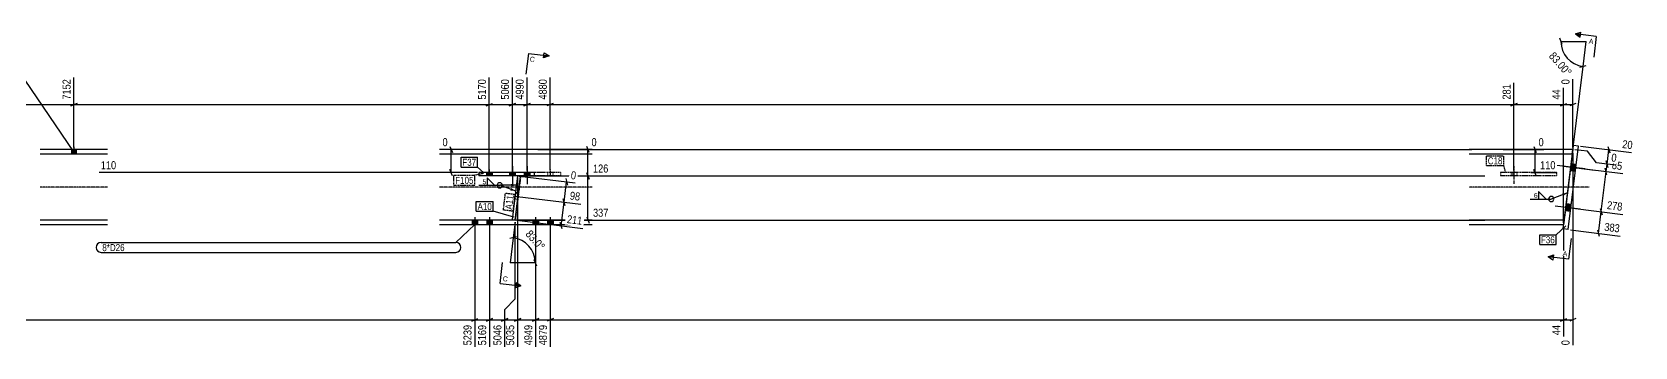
# Model space of a CAD drawing. Header units: millimetres. Extents: x 23 to 84434, y 8 to 4893.
# Drawn here: x 7873 to 15521, y 204 to 1709 of the extents above; entities that cross this region are included whole.
import ezdxf

# ---------------------------------------------------------------- set-up
doc = ezdxf.new("R2010")
doc.units = ezdxf.units.MM
doc.linetypes.add('DXK_LINE_DOT2', pattern=[3.9198, 1.9599, -1.9599])
doc.linetypes.add('DXK_LINE_DOT3', pattern=[5.9187, 2.979, -0.9799, 0.9799, -0.9799])
for name, color, linetype in [('MÅLSÆTNING', 7, 'Continuous'), ('STÅL', 7, 'Continuous'), ('TEKST', 7, 'Continuous')]:
    doc.layers.add(name, color=color, linetype=linetype)
doc.styles.add('Arial', font='ARIAL.TTF', dxfattribs={"height": 0.2})
doc.styles.add('Arial Narrow', font='ARIALN.TTF', dxfattribs={"height": 0.2})

msp = doc.modelspace()

# ---------------------------------------------------------------- hatches: boundary and pattern name
at = {"layer": 'STÅL', "linetype": 'Continuous'}
for points in [[(8083.5, 1147.5), (8061.5, 1147.5), (8061.5, 1125), (8083.5, 1125)], [(15236.9, 1043.7), (15240.9, 1076.5), (15216.1, 1079.5), (15212, 1046.8)], [(15236.9, 1043.7), (15240.9, 1076.5), (15216.1, 1079.5), (15212, 1046.8)], [(10041.5, 1022.5), (10067.5, 1022.5), (10067.5, 1037.5), (10041.5, 1037.5)], [(10177.5, 1037.5), (10151.5, 1037.5), (10151.5, 1022.5), (10177.5, 1022.5)], [(10247.5, 1037.5), (10221.5, 1037.5), (10221.5, 1022.5), (10247.5, 1022.5)], [(15192.5, 887.6), (15188.5, 854.9), (15213.3, 851.8), (15217.3, 884.6)], [(15192.5, 887.6), (15188.5, 854.9), (15213.3, 851.8), (15217.3, 884.6)], [(9998.4, 810), (9972.4, 810), (9972.4, 787.5), (9998.4, 787.5)], [(9998.4, 810), (9972.4, 810), (9972.4, 787.5), (9998.4, 787.5)], [(10068.4, 810), (10042.4, 810), (10042.4, 787.5), (10068.4, 787.5)], [(10068.4, 810), (10042.4, 810), (10042.4, 787.5), (10068.4, 787.5)], [(10288.4, 810), (10262.4, 810), (10262.4, 787.5), (10288.4, 787.5)], [(10288.4, 810), (10262.4, 810), (10262.4, 787.5), (10288.4, 787.5)], [(10358.4, 810), (10332.4, 810), (10332.4, 787.5), (10358.4, 787.5)], [(10358.4, 810), (10332.4, 810), (10332.4, 787.5), (10358.4, 787.5)]]:
    msp.add_hatch(color=96, dxfattribs=at).paths.add_polyline_path(points)
at = {"layer": 'TEKST', "linetype": 'Continuous'}
for color, points in [(30, [(10313.7, 1585.5), (10315.3, 1597.9), (10340.1, 1594.9)]), (3, [(10158.6, 983.5), (10183.7, 977.6), (10158.8, 971)]), (3, [(15173.3, 937.2), (15198.9, 940.2), (15177.8, 925.5)]), (30, [(15132.4, 644.2), (15130.9, 631.8), (15106, 634.9)])]:
    msp.add_hatch(color=color, dxfattribs=at).paths.add_polyline_path(points)

# ---------------------------------------------------------------- linework, layer by layer
at = {"layer": 'MÅLSÆTNING', "color": 7, "linetype": 'Continuous'}
for p, q in [((15173.8, 1649), (15161.8, 1679)), ((15167.8, 1664), (15287.8, 1664)), ((15273.2, 1544.9), (15287.8, 1664)), ((15225.6, 1157.5), (15273.2, 1544.9)), ((15257.6, 1540.8), (15288.8, 1549)), ((8072.5, 1157.5), (8072.5, 1491)), ((8072.5, 1157.5), (8072.5, 1491)), ((10054.5, 1040), (10054.5, 1491)), ((10054.5, 1040), (10054.5, 1491)), ((10164.5, 1040), (10164.5, 1491)), ((10234.5, 1047.5), (10234.5, 1491)), ((10234.5, 1047.5), (10234.5, 1491)), ((10344.5, 1047.5), (10344.5, 1491)), ((14943.5, 1047.5), (14943.5, 1466.7)), ((14943.5, 1047.5), (14943.5, 1466.7)), ((7672.3, 1362), (8072.5, 1362)), ((8087.5, 1368), (8057.5, 1356)), ((8057.5, 1356), (8087.5, 1368)), ((8072.5, 1362), (10054.5, 1362)), ((10039.5, 1356), (10069.5, 1368)), ((10149.5, 1356), (10179.5, 1368)), ((10164.5, 1362), (10234.5, 1362)), ((10219.5, 1356), (10249.5, 1368)), ((10234.5, 1362), (10344.5, 1362)), ((10359.5, 1368), (10329.5, 1356)), ((14958.5, 1368), (14928.5, 1356)), ((14928.5, 1356), (14958.5, 1368)), ((14943.5, 1362), (15180.2, 1362)), ((15165.2, 1356), (15195.2, 1368)), ((15165.2, 1356), (15195.2, 1368)), ((15180.2, 1362), (15224.4, 1362)), ((15239.4, 1368), (15209.4, 1356)), ((9997.9, 1147.5), (9831.1, 1147.5)), ((9866.5, 1162.5), (9878.5, 1132.5)), ((9872.5, 1037.5), (9872.5, 1147.5)), ((10285.4, 1147.5), (14741.8, 1147.5)), ((10531, 1132.5), (10519, 1162.5)), ((14891.4, 1147.5), (15085.4, 1147.5)), ((15038, 1162.5), (15050, 1132.5)), ((15044, 1037.5), (15044, 1147.5)), ((15224.4, 1129.4), (15224.4, 212.1)), ((15294.4, 1138.9), (15234.3, 1146.3)), ((15294.4, 1138.9), (15234.3, 1146.3)), ((15337.9, 1083.2), (15294.4, 1138.9)), ((15337.9, 1083.2), (15294.4, 1138.9)), ((9997.9, 1037.5), (8193.4, 1037.5)), ((9878.5, 1022.5), (9866.5, 1052.5)), ((10199, 1020.4), (10464, 987.8)), ((10199.1, 1021.6), (14805.1, 1021.6)), ((10418.8, 1008.5), (10427, 977.3)), ((10531, 1006.6), (10519, 1036.6)), ((10525, 810.3), (10525, 1021.6)), ((15023.4, 1037.5), (15148.7, 1037.5)), ((15050, 1022.5), (15038, 1052.5)), ((15216.5, 1062.9), (15463, 1032.6)), ((15359.7, 850.5), (15383.3, 1042.4)), ((15387.4, 1026.8), (15379.2, 1058)), ((10187.1, 923.3), (10490.7, 886.1)), ((10187.1, 923.3), (10490.7, 886.1)), ((10411, 895.8), (10422.9, 992.9)), ((10397.2, 783.5), (10411, 895.8)), ((10415.1, 880.2), (10406.9, 911.5)), ((10406.9, 911.5), (10415.1, 880.2)), ((15225.2, 867), (15463.6, 837.7)), ((15225.2, 867), (15463.6, 837.7)), ((15347, 746.9), (15359.7, 850.5)), ((15355.6, 866.1), (15363.9, 834.9)), ((15355.6, 866.1), (15363.9, 834.9)), ((10177, 800.1), (10167.9, 725.8)), ((10401.3, 767.8), (10393.1, 799.1)), ((10519, 825.3), (10531, 795.3)), ((15180.2, 777.5), (15180.2, 253.1)), ((9985.4, 757.5), (9985.4, 204.4)), ((10055.4, 757.5), (10055.4, 204.4)), ((10183.5, 729.9), (10152.3, 721.6)), ((10167.9, 725.8), (10153.3, 606.7)), ((10345.4, 757.5), (10345.4, 204.4)), ((15212.5, 763.4), (15450.9, 734.1)), ((15351.1, 731.3), (15342.9, 762.5)), ((10267.3, 621.7), (10279.3, 591.7)), ((10273.3, 606.7), (10153.3, 606.7)), ((10128.3, 383.4), (10178.3, 433.4)), ((10128.3, 383.4), (10178.3, 433.4)), ((10128.3, 204.4), (10128.3, 383.4)), ((9970.4, 327.4), (10000.4, 339.4)), ((10040.4, 327.4), (10070.4, 339.4)), ((10113.3, 327.4), (10143.3, 339.4)), ((10174.1, 327.4), (10204.1, 339.4)), ((10260.4, 327.4), (10290.4, 339.4)), ((10275.4, 333.4), (10345.4, 333.4)), ((10360.4, 339.4), (10330.4, 327.4)), ((10360.4, 339.4), (10330.4, 327.4)), ((10345.4, 333.4), (15180.2, 333.4)), ((15165.2, 327.4), (15195.2, 339.4))]:
    msp.add_line(p, q, dxfattribs=at)
for centre, start, end in [((15287.8, 1664), 180, 263), ((10153.3, 606.7), 0, 83)]:
    msp.add_arc(centre, 120, start, end, dxfattribs=at)
at = {"layer": 'STÅL', "color": 2, "linetype": 'Continuous'}
for p, q in [((8233, 1147.5), (7911.5, 1147.5)), ((10544.5, 1147.5), (9817.4, 1147.5)), ((15224.4, 1147.5), (14729.9, 1147.5)), ((15177.8, 767.7), (15226.8, 1167.4)), ((15202.6, 764.6), (15251.7, 1164.3)), ((15221.6, 1125), (15224.4, 1147.5)), ((15251.7, 1164.3), (15226.8, 1167.4)), ((8233, 1125), (7911.5, 1125)), ((10544.5, 1125), (9817.4, 1125)), ((15221.6, 1125), (14729.9, 1125)), ((10004.5, 1037.5), (10004.5, 1022.5)), ((10269.5, 1037.5), (10004.5, 1037.5)), ((10269.5, 1022.5), (10004.5, 1022.5)), ((10189.1, 1021.6), (10163.4, 812.2)), ((10178.3, 810.3), (10204, 1019.8)), ((10204, 1019.8), (10189.1, 1021.6)), ((10269.5, 1022.5), (10269.5, 1037.5)), ((10179.2, 941.2), (10194.1, 939.4)), ((8233, 810), (7911.5, 810)), ((8233, 787.5), (7911.5, 787.5)), ((10544.5, 810), (9817.4, 810)), ((10544.5, 787.5), (9817.4, 787.5)), ((10163.4, 812.2), (10178.3, 810.3)), ((15183, 810), (14729.9, 810)), ((15180.2, 787.5), (14729.9, 787.5)), ((15202.6, 764.6), (15177.8, 767.7)), ((15183, 810), (15180.2, 787.5))]:
    msp.add_line(p, q, dxfattribs=at)
at = {"layer": 'STÅL', "color": 96, "linetype": 'Continuous'}
for p, q in [((8061.5, 1147.5), (8061.5, 1125)), ((8072.5, 1160.5), (8072.5, 1125)), ((8083.5, 1147.5), (8083.5, 1125)), ((15282.5, 1054.8), (15134.6, 1072.9)), ((15240.9, 1076.5), (15216.1, 1079.5)), ((15216.1, 1079.5), (15240.9, 1076.5)), ((10041.5, 1037.5), (10041.5, 1022.5)), ((10054.5, 1052.5), (10054.5, 1022.5)), ((10067.5, 1037.5), (10067.5, 1022.5)), ((10151.5, 1037.5), (10151.5, 1022.5)), ((10164.5, 1067.5), (10164.5, 982.5)), ((10177.5, 1037.5), (10177.5, 1022.5)), ((10221.5, 1037.5), (10221.5, 1022.5)), ((10234.5, 1067.5), (10234.5, 982.5)), ((10247.5, 1037.5), (10247.5, 1022.5)), ((15180.3, 1067.3), (15328.2, 1049.2)), ((15236.9, 1043.7), (15212, 1046.8)), ((15212, 1046.8), (15236.9, 1043.7)), ((15259, 862.9), (15140.9, 877.4)), ((15259, 862.9), (15140.9, 877.4)), ((15213.3, 851.8), (15188.5, 854.9)), ((15213.3, 851.8), (15188.5, 854.9)), ((15217.3, 884.6), (15192.5, 887.6)), ((15217.3, 884.6), (15192.5, 887.6)), ((9972.4, 810), (9972.4, 787.5)), ((9972.4, 810), (9972.4, 787.5)), ((9985.4, 825), (9985.4, 720)), ((9985.4, 825), (9985.4, 720)), ((9998.4, 810), (9998.4, 787.5)), ((9998.4, 810), (9998.4, 787.5)), ((10042.4, 810), (10042.4, 787.5)), ((10042.4, 810), (10042.4, 787.5)), ((10055.4, 825), (10055.4, 720)), ((10055.4, 825), (10055.4, 720)), ((10068.4, 810), (10068.4, 787.5)), ((10068.4, 810), (10068.4, 787.5)), ((10262.4, 810), (10262.4, 787.5)), ((10262.4, 810), (10262.4, 787.5)), ((10275.4, 825), (10275.4, 720)), ((10275.4, 825), (10275.4, 720)), ((10288.4, 810), (10288.4, 787.5)), ((10288.4, 810), (10288.4, 787.5)), ((10332.4, 810), (10332.4, 787.5)), ((10332.4, 810), (10332.4, 787.5)), ((10345.4, 825), (10345.4, 720)), ((10345.4, 825), (10345.4, 720)), ((10358.4, 810), (10358.4, 787.5)), ((10358.4, 810), (10358.4, 787.5))]:
    msp.add_line(p, q, dxfattribs=at)
at = {"layer": 'STÅL', "color": 7, "linetype": 'DXK_LINE_DOT2'}
for p, q in [((15224.4, 1147.5), (15221.6, 1125)), ((15221.6, 1125), (15183, 810)), ((10394.5, 1037.5), (10004.5, 1037.5)), ((10004.5, 1037.5), (10004.5, 1022.5)), ((10394.5, 1022.5), (10004.5, 1022.5)), ((10189.1, 1021.6), (10163.4, 812.2)), ((10204, 1019.8), (10178.3, 810.3)), ((10189.1, 1021.6), (10204, 1019.8)), ((10394.5, 1037.5), (10394.5, 1022.5)), ((15146.9, 1037.5), (14879.9, 1037.5)), ((14879.9, 1037.5), (14879.9, 1022.5)), ((15146.9, 1022.5), (14879.9, 1022.5)), ((14937, 1037.5), (14937, 1022.5)), ((15146.9, 1037.5), (15146.9, 1022.5)), ((10194.1, 939.4), (10179.2, 941.2)), ((10163.4, 812.2), (10178.3, 810.3))]:
    msp.add_line(p, q, dxfattribs=at)
at = {"layer": 'STÅL', "color": 96, "linetype": 'DXK_LINE_DOT2'}
for p, q in [((10041.5, 1037.5), (10041.5, 1022.5)), ((10054.5, 1052.5), (10054.5, 1022.5)), ((10067.5, 1037.5), (10067.5, 1022.5)), ((10151.5, 1037.5), (10151.5, 1022.5)), ((10164.5, 1067.5), (10164.5, 982.5)), ((10177.5, 1037.5), (10177.5, 1022.5)), ((10221.5, 1037.5), (10221.5, 1022.5)), ((10234.5, 1067.5), (10234.5, 982.5)), ((10247.5, 1037.5), (10247.5, 1022.5)), ((10331.5, 1037.5), (10331.5, 1022.5)), ((10344.5, 1052.5), (10344.5, 1022.5)), ((10357.5, 1037.5), (10357.5, 1022.5)), ((14930.5, 1037.5), (14930.5, 1022.5)), ((14943.5, 1067.5), (14943.5, 982.5)), ((14956.5, 1037.5), (14956.5, 1022.5)), ((10162.3, 926.4), (10192.1, 922.7)), ((10178.8, 937.5), (10193.6, 935.6)), ((10175.6, 911.7), (10190.5, 909.8))]:
    msp.add_line(p, q, dxfattribs=at)
at = {"layer": 'STÅL', "color": 7, "linetype": 'DXK_LINE_DOT3'}
for p, q in [((8233, 967.5), (7911.5, 967.5)), ((10544.5, 967.5), (9817.4, 967.5)), ((15302.3, 967.5), (14729.9, 967.5))]:
    msp.add_line(p, q, dxfattribs=at)
at = {"layer": 'TEKST', "color": 30, "linetype": 'Continuous'}
for p, q in [((15236.8, 1699.9), (15260.1, 1684.4)), ((10313.7, 1585.5), (10316.8, 1610.3)), ((10316.8, 1610.3), (10340.1, 1594.9)), ((10340.1, 1594.9), (10313.7, 1585.5)), ((15106, 634.9), (15132.4, 644.2)), ((15129.3, 619.4), (15106, 634.9)), ((15132.4, 644.2), (15129.3, 619.4))]:
    msp.add_line(p, q, dxfattribs=at)
at = {"layer": 'TEKST', "color": 3, "linetype": 'Continuous'}
for p, q in [((10183.7, 977.6), (10104.4, 976.6)), ((15198.9, 940.2), (15121.3, 910.8))]:
    msp.add_line(p, q, dxfattribs=at)
for start, end in [(90, 270), (270, 90)]:
    msp.add_arc((15121.3, 910.8), 12.5, start, end, dxfattribs=at)

# ---------------------------------------------------------------- wipeouts: each hides what was drawn before it
at = {"color": 0, "linetype": 'Continuous'}
msp.add_wipeout([(10270.1, 1565.7), (10273.1, 1590.5), (10249.2, 1593.4), (10246.2, 1568.6)], dxfattribs=at).dxf.layer = 'TEKST'
at = {"color": 0}
for points in [[(9888.8, 662), (9888.8, 697), (8207.8, 697), (8207.8, 662)], [(15138.3, 699.2), (15138.3, 734.2), (15072.2, 734.2), (15072.2, 699.2)]]:
    msp.add_wipeout(points, dxfattribs=at).dxf.layer = 'TEKST'

# ---------------------------------------------------------------- next in the draw order: linework, layer by layer
at = {"layer": 'TEKST', "color": 7, "linetype": 'Continuous'}
msp.add_line((10240.8, 1607.1), (10340.1, 1594.9), dxfattribs=at)

# ---------------------------------------------------------------- next in the draw order: texts
at = {"layer": 'TEKST', "color": 3, "linetype": 'Continuous', "style": 'Arial'}
msp.add_text('C', height=23.9, rotation=-7.00154, dxfattribs=at).set_placement((10246.2, 1568.6))

# ---------------------------------------------------------------- next in the draw order: wipeouts: each hides what was drawn before it
at = {"color": 0}
for points, layer in [([(15193.9, 1482.7), (15235.8, 1519.8), (15138.4, 1629.9), (15096.4, 1592.8)], 'MÅLSÆTNING'), ([(10294.6, 649.9), (10336.6, 687), (10255.3, 778.8), (10213.4, 741.7)], 'MÅLSÆTNING'), ([(15055.8, 913.8), (15055.8, 942.8), (15036.6, 942.8), (15036.6, 913.8)], 'TEKST'), ([(10066.6, 858.1), (10066.6, 893.1), (9998.3, 893.1), (9998.3, 858.1)], 'TEKST'), ([(9888.8, 662), (9888.8, 697), (8207.8, 697), (8207.8, 662)], 'TEKST'), ([(15138.3, 699.2), (15138.3, 734.2), (15072.2, 734.2), (15072.2, 699.2)], 'TEKST')]:
    msp.add_wipeout(points, dxfattribs=at).dxf.layer = layer
at = {"color": 0, "linetype": 'Continuous'}
for points, layer in [([(8064.5, 1491.7), (8008.5, 1491.7), (8008.5, 1378.2), (8064.5, 1378.2)], 'MÅLSÆTNING'), ([(10336.5, 1491.7), (10280.5, 1491.7), (10280.5, 1378.2), (10336.5, 1378.2)], 'MÅLSÆTNING'), ([(9863.5, 1155.5), (9863.5, 1211.5), (9823.1, 1211.5), (9823.1, 1155.5)], 'MÅLSÆTNING'), ([(15093.4, 1155.5), (15093.4, 1211.5), (15053, 1211.5), (15053, 1155.5)], 'MÅLSÆTNING'), ([(9856.2, 1045.5), (9856.2, 1101.5), (8192.7, 1101.5), (8192.7, 1045.5)], 'MÅLSÆTNING'), ([(14805.9, 1029.6), (14805.9, 1085.6), (10541.3, 1085.6), (10541.3, 1029.6)], 'MÅLSÆTNING'), ([(15149.4, 1045.5), (15149.4, 1101.5), (15060.3, 1101.5), (15060.3, 1045.5)], 'MÅLSÆTNING'), ([(15464.7, 1040.5), (15471.5, 1096), (15407.3, 1103.9), (15400.4, 1048.3)], 'MÅLSÆTNING'), ([(15465.3, 845.6), (15472.2, 901.2), (15383.7, 912), (15376.9, 856.4)], 'MÅLSÆTNING'), ([(15172.2, 317.2), (15116.2, 317.2), (15116.2, 252.4), (15172.2, 252.4)], 'MÅLSÆTNING'), ([(15321.6, 1651.7), (15324.6, 1676.5), (15302.6, 1679.2), (15299.5, 1654.4)], 'TEKST')]:
    msp.add_wipeout(points, dxfattribs=at).dxf.layer = layer

# ---------------------------------------------------------------- next in the draw order: hatches: boundary and pattern name
at = {"layer": 'TEKST', "linetype": 'Continuous'}
msp.add_hatch(color=30, dxfattribs=at).paths.add_polyline_path([(15261.6, 1696.8), (15260.1, 1684.4), (15236.8, 1699.9)])

# ---------------------------------------------------------------- next in the draw order: linework, layer by layer
at = {"layer": 'MÅLSÆTNING', "color": 7, "linetype": 'Continuous'}
for p, q in [((10344.5, 1047.5), (10344.5, 1491)), ((15224.4, 1157.5), (15224.4, 1483.3)), ((15180.2, 797.5), (15180.2, 1442.3)), ((10249.5, 1368), (10219.5, 1356)), ((10359.5, 1368), (10329.5, 1356)), ((10344.5, 1362), (14943.5, 1362)), ((10525, 1021.6), (10525, 1147.5)), ((15428.6, 1072.1), (15337.9, 1083.2)), ((15383.3, 1042.4), (15387.6, 1077.1)), ((15383.4, 1092.7), (15391.7, 1061.5)), ((10189.1, 1011.6), (10189.1, 204.4)), ((10199.1, 1021.6), (14805.1, 1021.6)), ((10519, 1036.6), (10531, 1006.6)), ((15216.5, 1062.9), (15463, 1032.6)), ((15387.4, 1026.8), (15379.2, 1058)), ((10173.3, 810.9), (10501.1, 770.7)), ((10178.3, 433.4), (10178.3, 800.3)), ((10178.3, 433.4), (10178.3, 800.3)), ((10188.3, 810.3), (14805.1, 810.3)), ((15180.2, 777.5), (15180.2, 253.1)), ((10275.4, 757.5), (10275.4, 204.4)), ((10345.4, 757.5), (10345.4, 204.4)), ((15165.2, 327.4), (15195.2, 339.4)), ((15180.2, 333.4), (15224.4, 333.4)), ((15239.4, 339.4), (15209.4, 327.4))]:
    msp.add_line(p, q, dxfattribs=at)
at = {"layer": 'TEKST', "color": 30, "linetype": 'Continuous'}
for p in [(15236.8, 1699.9), (15260.1, 1684.4)]:
    msp.add_line(p, (15263.1, 1709.2), dxfattribs=at)
at = {"layer": 'TEKST', "color": 7, "linetype": 'Continuous'}
for p, q in [((15336.1, 1687.7), (15236.8, 1699.9)), ((15336.1, 1687.7), (15323.9, 1588.4)), ((8072.5, 1136.3), (7810.3, 1524.1)), ((9985.4, 788.8), (9894.8, 703)), ((15190.9, 782.5), (15144.3, 740.2)), ((8201.8, 703), (9894.8, 703)), ((15066.2, 740.2), (15144.3, 740.2)), ((15066.2, 693.2), (15066.2, 740.2)), ((15066.2, 693.2), (15144.3, 693.2)), ((15144.3, 693.2), (15144.3, 740.2)), ((8201.8, 656), (9894.8, 656))]:
    msp.add_line(p, q, dxfattribs=at)
at = {"layer": 'TEKST', "color": 3, "linetype": 'Continuous'}
for p, q in [((15096.7, 910.8), (15060.9, 946.5)), ((15060.9, 946.5), (15060.9, 910.8)), ((15021.1, 910.8), (15121.3, 910.8)), ((15060.9, 910.8), (15096.7, 910.8))]:
    msp.add_line(p, q, dxfattribs=at)
at = {"layer": 'TEKST', "color": 7, "linetype": 'Continuous'}
for centre, start, end in [((8201.8, 679.5), 90, 270), ((9894.8, 679.5), 270, 90)]:
    msp.add_arc(centre, 23.5, start, end, dxfattribs=at)

# ---------------------------------------------------------------- next in the draw order: texts
at = {"layer": 'MÅLSÆTNING', "color": 3, "style": 'Arial Narrow'}
for s, p in [('83.00°', (15107.7, 1592.1)), ('83.0°', (10224.6, 741))]:
    msp.add_text(s, height=38.18, rotation=-48.50088, dxfattribs=at).set_placement(p)
at = {"layer": 'MÅLSÆTNING', "color": 3, "linetype": 'Continuous', "style": 'Arial Narrow'}
for s, rotation, p in [('7152', 90.00021, (8056.5, 1386.2)), ('4880', 90.00021, (10328.5, 1386.2)), ('85', -7.00154, (15409.3, 1055.3)), ('278', -7.00154, (15385.8, 863.4)), ('44', 90.00021, (15164.2, 260.4))]:
    msp.add_text(s, height=38.18, rotation=rotation, dxfattribs=at).set_placement(p)
for s, height, p in [('0', 38.2, (9831.1, 1163.5)), ('0', 38.2, (15061, 1163.5)), ('110', 38.18, (8200.7, 1053.5)), ('126', 38.18, (10549.3, 1037.6)), ('110', 38.18, (15068.3, 1053.5))]:
    msp.add_text(s, height=height, dxfattribs=at).set_placement(p)
at = {"layer": 'TEKST', "color": 3, "linetype": 'Continuous', "style": 'Arial'}
msp.add_text('A', height=23.9, rotation=-7.00154, dxfattribs=at).set_placement((15299.5, 1654.4))
at = {"layer": 'TEKST', "color": 3, "style": 'Arial Narrow'}
for s, height, p in [('6', 23.9, (15038.6, 915.8)), ('8*D26', 33.4, (8207.8, 662)), ('F36', 33.4, (15072.2, 699.2))]:
    msp.add_text(s, height=height, dxfattribs=at).set_placement(p)

# ---------------------------------------------------------------- next in the draw order: wipeouts: each hides what was drawn before it
at = {"color": 0, "linetype": 'Continuous'}
msp.add_wipeout([(15452.6, 742), (15459.4, 797.6), (15371, 808.4), (15364.1, 752.9)], dxfattribs=at).dxf.layer = 'MÅLSÆTNING'
at = {"color": 0}
for points in [[(14888.7, 1076.8), (14888.7, 1111.8), (14818.4, 1111.8), (14818.4, 1076.8)], [(9979, 983.5), (9979, 1018.5), (9891.6, 1018.5), (9891.6, 983.5)], [(10066.6, 858.1), (10066.6, 893.1), (9998.3, 893.1), (9998.3, 858.1)]]:
    msp.add_wipeout(points, dxfattribs=at).dxf.layer = 'TEKST'

# ---------------------------------------------------------------- next in the draw order: linework, layer by layer
at = {"layer": 'TEKST', "color": 7, "linetype": 'Continuous'}
for p, q in [((9992.3, 899.1), (10072.6, 899.1)), ((9992.3, 852.1), (9992.3, 899.1)), ((9992.3, 852.1), (10072.6, 852.1)), ((10072.6, 852.1), (10072.6, 899.1)), ((10171.5, 824.4), (10072.6, 852.1))]:
    msp.add_line(p, q, dxfattribs=at)

# ---------------------------------------------------------------- next in the draw order: texts
at = {"layer": 'MÅLSÆTNING', "color": 3, "linetype": 'Continuous', "style": 'Arial Narrow'}
msp.add_text('383', height=38.18, rotation=-7.00154, dxfattribs=at).set_placement((15373.1, 759.8))
at = {"layer": 'TEKST', "color": 3, "style": 'Arial Narrow'}
msp.add_text('A10', height=33.4, dxfattribs=at).set_placement((9998.3, 858.1))

# ---------------------------------------------------------------- next in the draw order: wipeouts: each hides what was drawn before it
at = {"color": 0, "linetype": 'Continuous'}
for points, layer in [([(10226.5, 1491.7), (10170.5, 1491.7), (10170.5, 1378.2), (10226.5, 1378.2)], 'MÅLSÆTNING'), ([(14935.5, 1467.4), (14879.5, 1467.4), (14879.5, 1378.2), (14935.5, 1378.2)], 'MÅLSÆTNING'), ([(15216.4, 1491.3), (15160.4, 1491.3), (15160.4, 1451), (15216.4, 1451)], 'MÅLSÆTNING'), ([(14749.8, 1155.5), (14749.8, 1211.5), (10534, 1211.5), (10534, 1155.5)], 'MÅLSÆTNING'), ([(15437.5, 1079.1), (15444.4, 1134.6), (15404.3, 1139.6), (15397.5, 1084)], 'MÅLSÆTNING'), ([(10472.9, 994.8), (10479.7, 1050.4), (10439.6, 1055.3), (10432.8, 999.7)], 'MÅLSÆTNING'), ([(14805.9, 818.3), (14805.9, 874.3), (10541.3, 874.3), (10541.3, 818.3)], 'MÅLSÆTNING'), ([(10337.4, 317.2), (10281.4, 317.2), (10281.4, 203.7), (10337.4, 203.7)], 'MÅLSÆTNING'), ([(15216.4, 244.4), (15160.4, 244.4), (15160.4, 204.1), (15216.4, 204.1)], 'MÅLSÆTNING'), ([(15196.9, 636.3), (15199.9, 661.1), (15177.9, 663.8), (15174.8, 639)], 'TEKST'), ([(10141.2, 515.8), (10144.2, 540.7), (10120.3, 543.6), (10117.3, 518.8)], 'TEKST')]:
    msp.add_wipeout(points, dxfattribs=at).dxf.layer = layer
at = {"color": 0}
for points in [[(14888.7, 1076.8), (14888.7, 1111.8), (14818.4, 1111.8), (14818.4, 1076.8)], [(9979, 983.5), (9979, 1018.5), (9891.6, 1018.5), (9891.6, 983.5)]]:
    msp.add_wipeout(points, dxfattribs=at).dxf.layer = 'TEKST'

# ---------------------------------------------------------------- next in the draw order: hatches: boundary and pattern name
at = {"layer": 'TEKST', "linetype": 'Continuous'}
msp.add_hatch(color=30, dxfattribs=at).paths.add_polyline_path([(10180.3, 498.4), (10181.8, 510.9), (10205.1, 495.4)])

# ---------------------------------------------------------------- next in the draw order: linework, layer by layer
at = {"layer": 'MÅLSÆTNING', "color": 7, "linetype": 'Continuous'}
for p, q in [((10164.5, 1040), (10164.5, 1491)), ((15180.2, 797.5), (15180.2, 1442.3)), ((10054.5, 1362), (10164.5, 1362)), ((10179.5, 1368), (10149.5, 1356)), ((15261.6, 1163.1), (15505, 1133.2)), ((15392, 1162.2), (15400.2, 1131)), ((15428.6, 1072.1), (15337.9, 1083.2)), ((15391.7, 1061.5), (15383.4, 1092.7)), ((15387.6, 1077.1), (15396.1, 1146.6)), ((10275.4, 757.5), (10275.4, 204.4)), ((10189.1, 333.4), (10275.4, 333.4)), ((10290.4, 339.4), (10260.4, 327.4))]:
    msp.add_line(p, q, dxfattribs=at)
at = {"layer": 'TEKST', "color": 7, "linetype": 'Continuous'}
for p, q in [((10240.8, 1607.1), (10228.6, 1507.8)), ((15205.3, 622.7), (15217.5, 721.9)), ((15205.3, 622.7), (15106, 634.9)), ((10105.8, 507.6), (10118, 606.8)), ((10105.8, 507.6), (10205.1, 495.4))]:
    msp.add_line(p, q, dxfattribs=at)
at = {"layer": 'TEKST', "color": 7, "linetype": 'DXK_LINE_DOT2'}
for p, q in [((14812.4, 1117.8), (14894.7, 1117.8)), ((14812.4, 1070.8), (14812.4, 1117.8)), ((14812.4, 1070.8), (14894.7, 1070.8)), ((14894.7, 1070.8), (14894.7, 1117.8)), ((14904.1, 1037.5), (14894.7, 1070.8)), ((9885.6, 1024.5), (9985, 1024.5)), ((9885.6, 977.5), (9885.6, 1024.5)), ((10025.9, 1032.9), (9985, 1024.5)), ((9985, 977.5), (9985, 1024.5)), ((9885.6, 977.5), (9985, 977.5))]:
    msp.add_line(p, q, dxfattribs=at)
at = {"layer": 'TEKST', "color": 30, "linetype": 'Continuous'}
for p, q in [((10181.8, 510.9), (10178.7, 486)), ((10205.1, 495.4), (10178.7, 486)), ((10205.1, 495.4), (10181.8, 510.9))]:
    msp.add_line(p, q, dxfattribs=at)

# ---------------------------------------------------------------- next in the draw order: texts
at = {"layer": 'MÅLSÆTNING', "color": 3, "linetype": 'Continuous', "style": 'Arial Narrow'}
for s, height, rotation, p in [('4990', 38.18, 90.00021, (10218.5, 1386.2)), ('281', 38.18, 90.00021, (14927.5, 1386.2)), ('0', 38.2, 90.00021, (15208.4, 1459)), ('0', 38.2, -7.00154, (15406.4, 1090.9)), ('0', 38.2, -7.00154, (10441.7, 1006.7)), ('4879', 38.18, 90.00021, (10329.4, 211.7)), ('0', 38.2, 90.00021, (15208.4, 212.1))]:
    msp.add_text(s, height=height, rotation=rotation, dxfattribs=at).set_placement(p)
for s, height, p in [('0', 38.2, (10542, 1163.5)), ('337', 38.18, (10549.3, 826.3))]:
    msp.add_text(s, height=height, dxfattribs=at).set_placement(p)
at = {"layer": 'TEKST', "color": 3, "style": 'Arial Narrow'}
for s, p in [('C18', (14818.4, 1076.8)), ('F105', (9891.6, 983.5))]:
    msp.add_text(s, height=33.4, dxfattribs=at).set_placement(p)
at = {"layer": 'TEKST', "color": 3, "linetype": 'Continuous', "style": 'Arial'}
for s, p in [('A', (15174.8, 639)), ('C', (10117.3, 518.8))]:
    msp.add_text(s, height=23.9, rotation=-7.00154, dxfattribs=at).set_placement(p)

# ---------------------------------------------------------------- next in the draw order: wipeouts: each hides what was drawn before it
at = {"color": 0, "linetype": 'Continuous'}
for points in [[(10492.4, 893.9), (10499.2, 949.5), (10434.9, 957.4), (10428.1, 901.8)], [(10502.8, 778.5), (10509.6, 834.1), (10421.1, 845), (10414.3, 789.4)]]:
    msp.add_wipeout(points, dxfattribs=at).dxf.layer = 'MÅLSÆTNING'

# ---------------------------------------------------------------- next in the draw order: texts
at = {"layer": 'MÅLSÆTNING', "color": 3, "linetype": 'Continuous', "style": 'Arial Narrow'}
for s, p in [('98', (10437, 908.8)), ('211', (10423.2, 796.4))]:
    msp.add_text(s, height=38.18, rotation=-7.00154, dxfattribs=at).set_placement(p)

# ---------------------------------------------------------------- next in the draw order: wipeouts: each hides what was drawn before it
at = {"color": 0, "linetype": 'Continuous'}
for points in [[(10156.5, 1491.7), (10100.5, 1491.7), (10100.5, 1378.2), (10156.5, 1378.2)], [(15172.2, 1443), (15116.2, 1443), (15116.2, 1378.2), (15172.2, 1378.2)], [(15513.9, 1140.2), (15520.8, 1195.8), (15456.5, 1203.7), (15449.7, 1148.1)], [(10267.4, 317.2), (10211.4, 317.2), (10211.4, 203.7), (10267.4, 203.7)]]:
    msp.add_wipeout(points, dxfattribs=at).dxf.layer = 'MÅLSÆTNING'
at = {"color": 0}
msp.add_wipeout([(9991.7, 1069.9), (9991.7, 1104.9), (9925.6, 1104.9), (9925.6, 1069.9)], dxfattribs=at).dxf.layer = 'TEKST'

# ---------------------------------------------------------------- next in the draw order: linework, layer by layer
at = {"layer": 'MÅLSÆTNING', "color": 7, "linetype": 'Continuous'}
for p, q in [((10039.5, 1356), (10069.5, 1368)), ((10189.1, 1011.6), (10189.1, 204.4)), ((10128.3, 333.4), (10189.1, 333.4)), ((10204.1, 339.4), (10174.1, 327.4))]:
    msp.add_line(p, q, dxfattribs=at)

# ---------------------------------------------------------------- next in the draw order: texts
at = {"layer": 'MÅLSÆTNING', "color": 3, "linetype": 'Continuous', "style": 'Arial Narrow'}
for s, rotation, p in [('5060', 90.00021, (10148.5, 1386.2)), ('44', 90.00021, (15164.2, 1386.2)), ('20', -7.00154, (15458.6, 1155.1)), ('4949', 90.00021, (10259.4, 211.7))]:
    msp.add_text(s, height=38.18, rotation=rotation, dxfattribs=at).set_placement(p)

# ---------------------------------------------------------------- next in the draw order: wipeouts: each hides what was drawn before it
at = {"color": 0}
msp.add_wipeout([(9991.7, 1069.9), (9991.7, 1104.9), (9925.6, 1104.9), (9925.6, 1069.9)], dxfattribs=at).dxf.layer = 'TEKST'

# ---------------------------------------------------------------- next in the draw order: linework, layer by layer
at = {"layer": 'TEKST', "color": 7, "linetype": 'Continuous'}
for p, q in [((9919.6, 1110.9), (9997.7, 1110.9)), ((9919.6, 1063.9), (9919.6, 1110.9)), ((9997.7, 1063.9), (9997.7, 1110.9)), ((9919.6, 1063.9), (9997.7, 1063.9)), ((10026.7, 1037.5), (9997.7, 1063.9))]:
    msp.add_line(p, q, dxfattribs=at)

# ---------------------------------------------------------------- next in the draw order: texts
at = {"layer": 'TEKST', "color": 3, "style": 'Arial Narrow'}
msp.add_text('F37', height=33.4, dxfattribs=at).set_placement((9925.6, 1069.9))

# ---------------------------------------------------------------- next in the draw order: wipeouts: each hides what was drawn before it
at = {"color": 0, "linetype": 'Continuous'}
for points in [[(10046.5, 1491.7), (9990.5, 1491.7), (9990.5, 1378.2), (10046.5, 1378.2)], [(10181.1, 317.2), (10125.1, 317.2), (10125.1, 203.7), (10181.1, 203.7)]]:
    msp.add_wipeout(points, dxfattribs=at).dxf.layer = 'MÅLSÆTNING'
at = {"color": 0}
msp.add_wipeout([(10171.3, 926.8), (10136.5, 931.1), (10128.2, 863.4), (10162.9, 859.1)], dxfattribs=at).dxf.layer = 'TEKST'

# ---------------------------------------------------------------- next in the draw order: linework, layer by layer
at = {"layer": 'MÅLSÆTNING', "color": 7, "linetype": 'Continuous'}
for p, q in [((10128.3, 204.4), (10128.3, 383.4)), ((10055.4, 333.4), (10128.3, 333.4)), ((10143.3, 339.4), (10113.3, 327.4))]:
    msp.add_line(p, q, dxfattribs=at)

# ---------------------------------------------------------------- next in the draw order: texts
at = {"layer": 'MÅLSÆTNING', "color": 3, "linetype": 'Continuous', "style": 'Arial Narrow'}
for s, p in [('5170', (10038.5, 1386.2)), ('5035', (10173.1, 211.7))]:
    msp.add_text(s, height=38.18, rotation=90.00021, dxfattribs=at).set_placement(p)

# ---------------------------------------------------------------- next in the draw order: wipeouts: each hides what was drawn before it
at = {"color": 0}
for points in [[(10038.9, 979.6), (10038.9, 1008.6), (10019.7, 1008.6), (10019.7, 979.6)], [(10171.3, 926.8), (10136.5, 931.1), (10128.2, 863.4), (10162.9, 859.1)]]:
    msp.add_wipeout(points, dxfattribs=at).dxf.layer = 'TEKST'

# ---------------------------------------------------------------- next in the draw order: hatches: boundary and pattern name
at = {"layer": 'TEKST', "linetype": 'Continuous'}
msp.add_hatch(color=3, dxfattribs=at).paths.add_polyline_path([(10158.8, 963.6), (10180.2, 949.2), (10154.6, 951.9)])
msp.add_hatch(color=3, dxfattribs=at).paths.add_polyline_path([(10158.8, 963.6), (10180.2, 949.2), (10154.6, 951.9)])

# ---------------------------------------------------------------- next in the draw order: linework, layer by layer
at = {"layer": 'TEKST', "color": 3, "linetype": 'Continuous'}
for p, q in [((10079.8, 976.6), (10044.1, 1012.4)), ((10044.1, 1012.4), (10044.1, 976.6)), ((10004.2, 976.6), (10104.4, 976.6)), ((10044.1, 976.6), (10079.8, 976.6)), ((10180.2, 949.2), (10104.4, 976.6)), ((10180.2, 949.2), (10104.4, 976.6))]:
    msp.add_line(p, q, dxfattribs=at)
at = {"layer": 'TEKST', "color": 7, "linetype": 'DXK_LINE_DOT2'}
for p, q in [((10121.5, 858.2), (10131.3, 937.8)), ((10177.9, 932.1), (10131.3, 937.8)), ((10168.2, 852.4), (10177.9, 932.1)), ((10168.2, 852.4), (10121.5, 858.2))]:
    msp.add_line(p, q, dxfattribs=at)
at = {"layer": 'TEKST', "color": 3, "linetype": 'Continuous'}
for start, end in [(90, 270), (270, 90)]:
    msp.add_arc((10104.4, 976.6), 12.5, start, end, dxfattribs=at)

# ---------------------------------------------------------------- next in the draw order: texts
at = {"layer": 'TEKST', "color": 3, "style": 'Arial Narrow'}
msp.add_text('5', height=23.9, dxfattribs=at).set_placement((10021.7, 981.6))
msp.add_text('A11', height=33.4, rotation=82.99867, dxfattribs=at).set_placement((10162.9, 859.1))

# ---------------------------------------------------------------- next in the draw order: wipeouts: each hides what was drawn before it
at = {"color": 0, "linetype": 'Continuous'}
msp.add_wipeout([(10120.3, 317.2), (10064.3, 317.2), (10064.3, 203.7), (10120.3, 203.7)], dxfattribs=at).dxf.layer = 'MÅLSÆTNING'

# ---------------------------------------------------------------- next in the draw order: linework, layer by layer
at = {"layer": 'MÅLSÆTNING', "color": 7, "linetype": 'Continuous'}
for p, q in [((10055.4, 757.5), (10055.4, 204.4)), ((9985.4, 333.4), (10055.4, 333.4)), ((10070.4, 339.4), (10040.4, 327.4))]:
    msp.add_line(p, q, dxfattribs=at)

# ---------------------------------------------------------------- next in the draw order: texts
at = {"layer": 'MÅLSÆTNING', "color": 3, "linetype": 'Continuous', "style": 'Arial Narrow'}
msp.add_text('5046', height=38.18, rotation=90.00021, dxfattribs=at).set_placement((10112.3, 211.7))

# ---------------------------------------------------------------- next in the draw order: wipeouts: each hides what was drawn before it
at = {"color": 0, "linetype": 'Continuous'}
msp.add_wipeout([(10047.4, 317.2), (9991.4, 317.2), (9991.4, 203.7), (10047.4, 203.7)], dxfattribs=at).dxf.layer = 'MÅLSÆTNING'

# ---------------------------------------------------------------- next in the draw order: linework, layer by layer
at = {"layer": 'MÅLSÆTNING', "color": 7, "linetype": 'Continuous'}
for p, q in [((9985.4, 757.5), (9985.4, 204.4)), ((5498.4, 333.4), (9985.4, 333.4)), ((9970.4, 327.4), (10000.4, 339.4))]:
    msp.add_line(p, q, dxfattribs=at)

# ---------------------------------------------------------------- next in the draw order: texts
at = {"layer": 'MÅLSÆTNING', "color": 3, "linetype": 'Continuous', "style": 'Arial Narrow'}
msp.add_text('5169', height=38.18, rotation=90.00021, dxfattribs=at).set_placement((10039.4, 211.7))

# ---------------------------------------------------------------- next in the draw order: wipeouts: each hides what was drawn before it
at = {"color": 0, "linetype": 'Continuous'}
msp.add_wipeout([(9977.4, 317.2), (9921.4, 317.2), (9921.4, 203.7), (9977.4, 203.7)], dxfattribs=at).dxf.layer = 'MÅLSÆTNING'

# ---------------------------------------------------------------- next in the draw order: texts
at = {"layer": 'MÅLSÆTNING', "color": 3, "linetype": 'Continuous', "style": 'Arial Narrow'}
msp.add_text('5239', height=38.18, rotation=90.00021, dxfattribs=at).set_placement((9969.4, 211.7))

doc.saveas('drawing.dxf')
